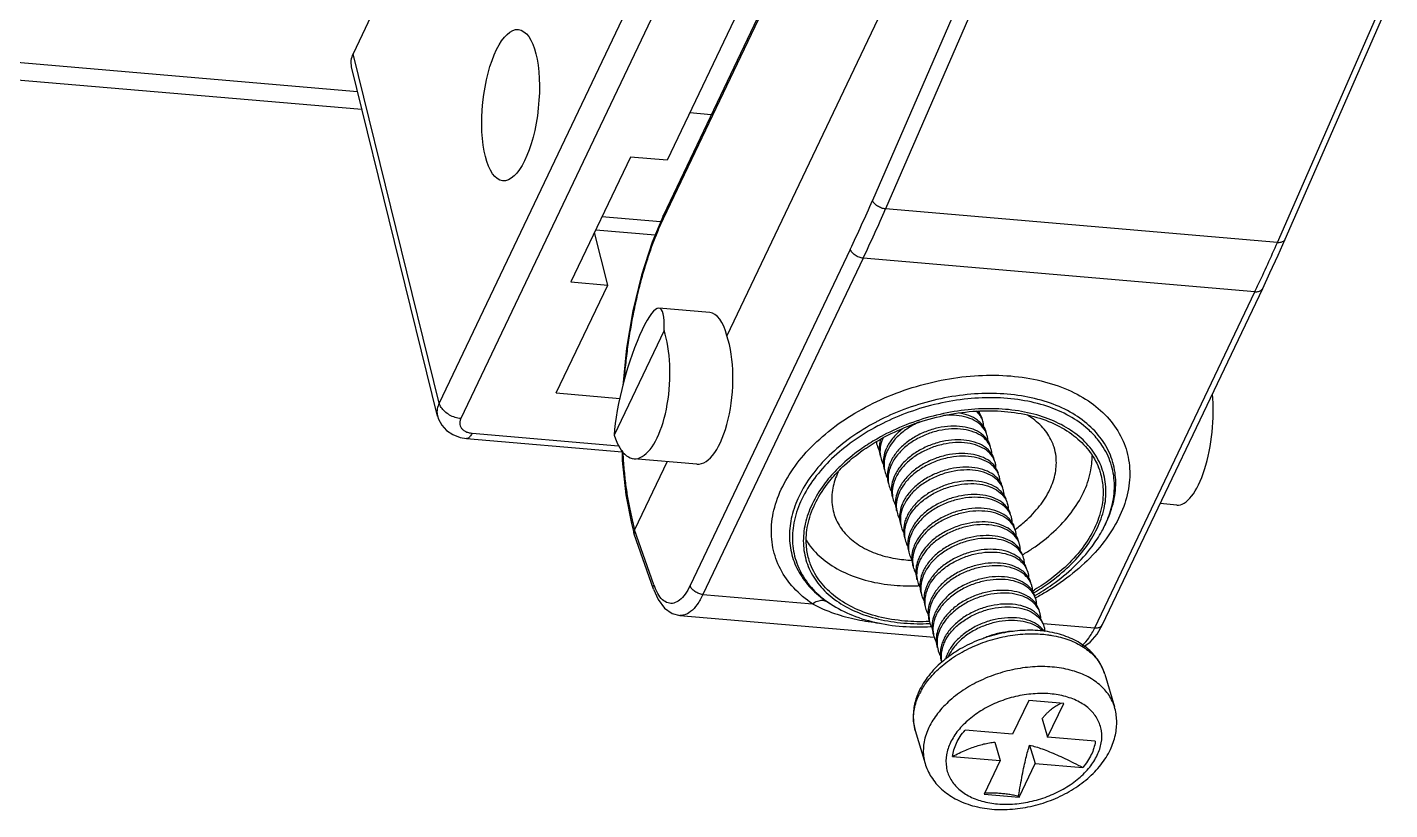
# Model space of a CAD drawing. Header units: millimetres. Extents: x 14276 to 15242, y -9916 to -8542.
# Drawn here: x 15107.04 to 15142.89, y -9470.51 to -9449.92 of the extents above; entities that cross this region are included whole.
import ezdxf

# ---------------------------------------------------------------- set-up
doc = ezdxf.new("R2010")
doc.units = ezdxf.units.MM

# ---------------------------------------------------------------- blocks, each defined once
blk = doc.blocks.new('u9')
at = {"color": 7, "linetype": 'Continuous'}
for p, q in [((-373.925, 237.139), (-374.349, 236.249)), ((-373.005, 237.06), (-373.925, 237.139)), ((-373.915, 237.104), (-373.925, 237.139)), ((-373.429, 236.171), (-373.005, 237.06)), ((-374.349, 236.249), (-375.602, 236.356)), ((-374.205, 235.765), (-374.349, 236.249)), ((-372.176, 236.064), (-373.429, 236.171)), ((-373.285, 235.686), (-373.429, 236.171)), ((-371.197, 235.383), (-371.454, 236.247)), ((-375.931, 235.667), (-374.677, 235.56)), ((-374.677, 235.56), (-375.101, 234.67)), ((-374.533, 235.075), (-374.677, 235.56)), ((-374.181, 234.592), (-373.758, 235.481)), ((-373.758, 235.481), (-372.504, 235.374)), ((-376.181, 233.899), (-376.438, 234.763)), ((-375.101, 234.67), (-374.181, 234.592)), ((-371.796, 233.278), (-371.799, 233.287)), ((-375.916, 232.683), (-380.131, 223.838)), ((-375.981, 232.846), (-376.122, 232.596)), ((-374.561, 232.568), (-375.916, 232.683)), ((-364.997, 232.356), (-371.689, 232.927)), ((-376.122, 232.597), (-380.338, 223.751)), ((-371.568, 232.515), (-371.561, 232.516)), ((-368.964, 232.052), (-369.031, 232.094)), ((-368.868, 231.991), (-368.965, 232.053)), ((-365.608, 231.804), (-368.489, 232.05)), ((-374.366, 231.892), (-374.361, 231.894)), ((-369.823, 222.958), (-365.608, 231.804)), ((-364.307, 231.663), (-363.8, 230.216)), ((-369.485, 222.724), (-365.269, 231.57)), ((-364.316, 231.546), (-363.809, 230.101)), ((-363.8, 230.216), (-363.796, 230.204)), ((-363.731, 229.94), (-363.796, 230.204)), ((-376.188, 229.977), (-376.227, 229.894)), ((-364.664, 228.307), (-363.809, 230.101)), ((-363.745, 229.838), (-363.809, 230.101)), ((-363.582, 229.178), (-363.731, 229.94)), ((-378.074, 229.451), (-377.639, 229.414)), ((-365.447, 228.374), (-363.791, 228.232)), ((-359.384, 227.699), (-363.48, 228.049)), ((-359.534, 227.561), (-363.388, 227.89)), ((-364.585, 224.858), (-363.271, 227.616)), ((-364.651, 215.819), (-359.238, 227.177)), ((-358.624, 227.109), (-356.357, 217.921)), ((-364.081, 215.411), (-358.669, 226.769)), ((-361.75, 226.501), (-363.42, 226.644)), ((-358.669, 226.769), (-356.401, 217.577)), ((-361.75, 226.501), (-363.102, 223.664)), ((-377.255, 201.886), (-366.241, 224.999)), ((-365.787, 224.388), (-364.451, 224.274)), ((-380.131, 223.838), (-369.823, 222.958)), ((-363.7, 220.298), (-362.136, 223.582)), ((-362.136, 223.582), (-363.102, 223.664)), ((-363.102, 223.664), (-362.754, 222.285)), ((-380.929, 222.456), (-389.045, 203.933)), ((-380.724, 222.54), (-388.84, 204.018)), ((-380.724, 222.54), (-370.414, 221.66)), ((-362.79, 222.208), (-364.351, 222.341)), ((-367.781, 215.167), (-364.561, 221.924)), ((-364.493, 222.002), (-362.951, 221.871)), ((-378.466, 203.132), (-370.414, 221.66)), ((-367.786, 215.07), (-364.567, 221.825)), ((-378.122, 202.91), (-370.07, 221.438)), ((-366.919, 215.654), (-364.667, 220.381)), ((-364.667, 220.381), (-363.7, 220.298)), ((-365.826, 219.184), (-365.26, 219.136)), ((-229.517, 208.192), (-356.632, 219.038)), ((-356.518, 218.576), (-229.708, 207.755)), ((-361.598, 206.67), (-356.401, 217.577))]:
    blk.add_line(p, q, dxfattribs=at)
for points in [[(-375.633, 233.168), (-375.8, 233.059), (-375.981, 232.846)], [(-364.307, 231.663), (-364.429, 231.935), (-364.6, 232.162), (-364.803, 232.304), (-364.998, 232.356)], [(-363.479, 228.02), (-363.487, 228.279), (-363.582, 229.178)], [(-358.624, 227.108), (-358.649, 227.191), (-358.735, 227.352), (-358.861, 227.491), (-359.024, 227.599), (-359.216, 227.671), (-359.384, 227.699)], [(-364.567, 221.824), (-364.268, 222.539), (-363.991, 223.403), (-363.767, 224.339), (-363.601, 225.321), (-363.498, 226.312)], [(-380.338, 223.751), (-380.528, 223.346), (-380.741, 222.879), (-380.929, 222.456)]]:
    blk.add_lwpolyline(points, dxfattribs=at)
for centre, radius, start, end in [((-375.842, 236.3), 1.825, 296.3596, 296.9333), ((-372.928, 235.215), 1.806, 331.5856, 334.5061), ((-372.928, 235.106), 1.801, 334.5091, 337.731), ((-375.091, 234.223), 1.137, 196.5363, 208.689), ((-373.025, 233.869), 1.055, 333.7744, 336.5333), ((-373.922, 235.944), 3.115, 306.3341, 306.792), ((-372.949, 233.774), 0.996, 336.529, 340.1844), ((-372.894, 233.754), 0.937, 340.1784, 344.3874), ((-372.566, 233.44), 0.692, 10.5498, 12.1009), ((-372.57, 233.363), 0.717, 2.5207, 16.484), ((-372.476, 233.075), 0.709, 17.4075, 27.1616), ((-372.917, 233.509), 1.055, 333.7756, 336.5333), ((-372.843, 233.414), 0.997, 336.5288, 340.1031), ((-372.484, 233.075), 0.717, 2.603, 16.4847), ((-372.38, 232.711), 0.721, 16.6931, 30.0632), ((-374.026, 233.18), 0.696, 223.9129, 229.444), ((-372.81, 233.149), 1.055, 333.7744, 336.5333), ((-372.734, 233.054), 0.996, 336.529, 340.1844), ((-372.352, 232.72), 0.692, 10.5499, 16.6648), ((-372.273, 232.351), 0.721, 16.6931, 30.0632), ((-373.919, 232.82), 0.696, 223.892, 229.4443), ((-372.703, 232.789), 1.055, 333.7744, 336.5333), ((-372.627, 232.694), 0.996, 336.529, 340.1844), ((-371.252, 226.763), 5.894, 93.2386, 93.5547), ((-371.32, 227.046), 5.528, 92.5349, 92.7188), ((-372.245, 232.36), 0.692, 10.5499, 16.6648), ((-372.166, 231.991), 0.721, 16.6931, 30.0632), ((-373.812, 232.46), 0.696, 223.892, 229.4443), ((-372.596, 232.429), 1.055, 333.7744, 336.5333), ((-372.52, 232.334), 0.996, 336.529, 340.1844), ((-372.138, 232), 0.692, 10.5499, 16.6648), ((-372.13, 231.924), 0.706, 4.451, 16.6059), ((-372.048, 231.636), 0.709, 16.5718, 29.1235), ((-370.539, 229.653), 2.869, 56.7669, 58.3042), ((-371.542, 227.056), 5.404, 120.4338, 121.0558), ((-373.704, 232.1), 0.696, 223.892, 229.4443), ((-372.489, 232.069), 1.055, 333.7701, 336.5332), ((-372.414, 231.974), 0.997, 336.5288, 340.1528), ((-372.046, 231.636), 0.707, 8.484, 16.5971), ((-371.951, 231.271), 0.721, 16.6931, 30.0632), ((-365.823, 231.02), 1.596, 19.2646, 22.9634), ((-373.597, 231.74), 0.696, 223.8872, 229.4444), ((-372.382, 231.709), 1.055, 333.7744, 336.5333), ((-372.306, 231.614), 0.996, 336.529, 340.1844), ((-371.061, 226.173), 5.403, 92.1081, 92.5372), ((-371.923, 231.28), 0.692, 10.5499, 16.6648), ((-371.844, 230.911), 0.721, 16.6931, 30.0632), ((-373.612, 231.368), 0.565, 196.7518, 213.0657), ((-373.49, 231.38), 0.696, 223.892, 229.4443), ((-372.274, 231.349), 1.055, 333.7744, 336.5333), ((-372.199, 231.254), 0.996, 336.529, 340.1844), ((-371.816, 230.92), 0.692, 10.5499, 16.6648), ((-371.737, 230.551), 0.721, 16.6931, 30.0632), ((-373.383, 231.02), 0.696, 223.892, 229.4443), ((-372.167, 230.989), 1.055, 333.7744, 336.5333), ((-372.091, 230.894), 0.996, 336.529, 340.1844), ((-371.709, 230.56), 0.692, 10.5499, 16.6648), ((-371.695, 230.486), 0.699, 5.5505, 16.6454), ((-371.628, 230.192), 0.719, 16.6626, 30.1434), ((-373.276, 230.66), 0.696, 223.892, 229.4443), ((-372.06, 230.629), 1.055, 333.7744, 336.5333), ((-371.984, 230.534), 0.996, 336.5289, 340.1741), ((-371.606, 230.198), 0.696, 10.5594, 16.6564), ((-371.523, 229.831), 0.721, 16.6931, 30.0632), ((-373.63, 228.757), 2.834, 155.9921, 156.3364), ((-373.596, 228.741), 2.872, 154.8516, 155.9904), ((-373.352, 228.625), 3.142, 151.1944, 154.503), ((-371.628, 227.071), 3.731, 126.051, 126.1922), ((-373.169, 230.3), 0.696, 223.892, 229.4443), ((-371.953, 230.269), 1.055, 333.7744, 336.5333), ((-371.877, 230.173), 0.996, 336.529, 340.1844), ((-371.495, 229.84), 0.692, 10.5499, 16.6648), ((-371.416, 229.471), 0.721, 16.6931, 30.0632), ((-373.061, 229.94), 0.696, 223.892, 229.4443), ((-371.846, 229.909), 1.055, 333.7744, 336.5333), ((-371.77, 229.813), 0.996, 336.529, 340.1844), ((-371.388, 229.479), 0.692, 10.5499, 16.6648), ((-371.308, 229.111), 0.721, 16.6931, 30.0632), ((-372.954, 229.58), 0.696, 223.892, 229.4443), ((-371.739, 229.549), 1.055, 333.7744, 336.5333), ((-371.663, 229.453), 0.996, 336.529, 340.1844), ((-371.28, 229.119), 0.692, 10.5499, 16.6648), ((-371.201, 228.751), 0.721, 16.6976, 30.0256), ((-372.847, 229.22), 0.696, 223.892, 229.4443), ((-371.632, 229.189), 1.055, 333.7744, 336.5333), ((-371.556, 229.093), 0.996, 336.529, 340.186), ((-371.173, 228.76), 0.691, 10.5473, 16.6647), ((-371.094, 228.391), 0.721, 16.6931, 30.0632), ((-372.74, 228.86), 0.696, 223.892, 229.4443), ((-371.524, 228.829), 1.055, 333.7744, 336.5333), ((-371.448, 228.733), 0.996, 336.529, 340.1844), ((-371.066, 228.399), 0.692, 10.5499, 16.6648), ((-370.987, 228.031), 0.721, 16.6931, 30.0632), ((-372.633, 228.5), 0.696, 223.892, 229.4443), ((-371.417, 228.469), 1.055, 333.7744, 336.5333), ((-371.341, 228.373), 0.996, 336.529, 340.1844), ((-370.959, 228.039), 0.692, 10.5499, 16.6648), ((-370.88, 227.671), 0.721, 16.6931, 30.0632), ((-372.526, 228.139), 0.696, 223.892, 229.4443), ((-371.276, 228.094), 1.018, 336.5445, 337.1761), ((-372.994, 232.589), 5.627, 298.2562, 300.5939), ((-370.852, 227.679), 0.692, 10.5499, 16.6648), ((-370.859, 227.678), 0.699, 9.6622, 10.5509), ((-370.848, 227.603), 0.71, 16.081, 16.6133), ((-373.053, 232.696), 5.75, 297.9226, 298.2633), ((-372.418, 227.779), 0.696, 223.892, 229.4443), ((-372.32, 227.043), 0.569, 182.3966, 186.4798), ((-372.385, 227.353), 0.596, 214.0381, 219.4299), ((-373.078, 232.774), 6.23, 297.4329, 297.8972), ((-341.534, 205.444), 42.756, 154.5204, 154.7435), ((-339.115, 204.318), 45.425, 154.7604, 156.3495), ((-332.993, 205.417), 40.794, 154.5333, 156.5356), ((-332.984, 205.34), 40.429, 154.5333, 156.5363)]:
    blk.add_arc(centre, radius, start, end, dxfattribs=at)
for centre, major_axis, ratio, start_param, end_param in [((-378.278, 227.461), (0.209, 1.989), 0.366943, 0.007124, 2.095433), ((-365.584, 226.378), (0.13, 1.996), 0.401492, -0.008162, 2.359172), ((-363.928, 226.237), (0.13, 1.996), 0.401492, 5.500764, 8.642357), ((-363.928, 226.237), (0.54, 1.96), 0.195597, -3.879631, -0.738039), ((-365.584, 226.378), (0.209, 1.989), 0.366943, -3.908754, -3.134495), ((-357.321, 217.655), (0.959, 0.286), 0.659581, -0.537102, -0.031603)]:
    blk.add_ellipse(centre, major_axis=major_axis, ratio=ratio, start_param=start_param, end_param=end_param, dxfattribs=at)
blk.add_ellipse((-360.547, 218.931), major_axis=(0.209, 1.989), ratio=0.366943, dxfattribs=at)
for points, start_tangent, end_tangent in [([(-371.454, 236.247), (-371.617, 236.604), (-371.885, 236.922), (-372.249, 237.178), (-372.703, 237.36), (-373.213, 237.451), (-373.752, 237.451), (-374.295, 237.364), (-374.82, 237.195), (-375.306, 236.952), (-375.734, 236.643), (-376.081, 236.282), (-376.329, 235.885)], (-0.285275, 0.958446), (-0.430194, -0.902736)), ([(-372.122, 235.7), (-372.017, 236.024), (-372.013, 236.343), (-372.112, 236.638), (-372.309, 236.894), (-372.593, 237.098), (-372.95, 237.24), (-373.363, 237.313), (-373.811, 237.313), (-374.271, 237.241), (-374.72, 237.099), (-375.135, 236.896), (-375.496, 236.64), (-375.785, 236.346), (-375.985, 236.03)], (0.430194, 0.902736), (-0.430194, -0.902736)), ([(-373.915, 237.104), (-373.963, 236.817), (-374.011, 236.556), (-374.059, 236.321), (-374.108, 236.112), (-374.156, 235.927), (-374.205, 235.765)], (-0.158747, -0.987319), (-0.304021, -0.952665)), ([(-373.022, 237.024), (-373.129, 237.02), (-373.261, 237.021), (-373.392, 237.027), (-373.523, 237.039), (-373.653, 237.056), (-373.783, 237.077), (-373.915, 237.104)], (-0.998628, -0.052364), (-0.976626, 0.214944)), ([(-375.827, 236.017), (-375.729, 236.188), (-375.602, 236.356)], (0.430194, 0.902736), (0.652504, 0.757786)), ([(-374.205, 235.765), (-374.365, 235.811), (-374.537, 235.868), (-374.723, 235.939), (-374.922, 236.022), (-375.134, 236.12), (-375.36, 236.231), (-375.602, 236.356)], (-0.967415, 0.253197), (-0.884581, 0.466387)), ([(-375.985, 236.03), (-376.09, 235.706), (-376.093, 235.387), (-375.994, 235.093), (-375.798, 234.837), (-375.514, 234.633), (-375.156, 234.49), (-374.743, 234.417), (-374.296, 234.417), (-373.836, 234.489), (-373.387, 234.631), (-372.971, 234.835), (-372.611, 235.09), (-372.322, 235.384), (-372.122, 235.7)], (-0.430194, -0.902736), (0.430194, 0.902736)), ([(-375.931, 235.667), (-375.894, 235.842), (-375.827, 236.017)], (0.114081, 0.993471), (0.430194, 0.902736)), ([(-372.176, 236.064), (-372.354, 235.974), (-372.524, 235.897), (-372.689, 235.832), (-372.847, 235.778), (-372.999, 235.737), (-373.145, 235.707), (-373.285, 235.686)], (-0.887228, -0.461332), (-0.993745, -0.11167)), ([(-372.176, 236.064), (-372.212, 235.889), (-372.279, 235.714)], (-0.114081, -0.993471), (-0.430194, -0.902736)), ([(-371.554, 235.301), (-371.429, 235.678), (-371.414, 236.048), (-371.454, 236.247)], (0.430194, 0.902736), (-0.284966, 0.958538)), ([(-376.329, 235.885), (-376.462, 235.499), (-376.496, 235.122), (-376.438, 234.763)], (-0.430194, -0.902736), (0.285275, -0.958446)), ([(-372.279, 235.714), (-372.377, 235.542), (-372.504, 235.374)], (-0.430194, -0.902736), (-0.652504, -0.757786)), ([(-376.438, 234.763), (-376.383, 234.617), (-376.181, 234.31), (-375.882, 234.055), (-375.498, 233.863), (-375.046, 233.744), (-374.546, 233.701), (-374.019, 233.737), (-373.49, 233.851), (-372.981, 234.036), (-372.513, 234.286), (-372.109, 234.59), (-371.784, 234.933), (-371.554, 235.301)], (0.284966, -0.958538), (0.430194, 0.902736)), ([(-371.197, 235.383), (-371.157, 235.184), (-371.172, 234.814), (-371.297, 234.437)], (0.284966, -0.958538), (-0.430194, -0.902736)), ([(-371.261, 234.424), (-371.177, 234.693), (-371.143, 235.047), (-371.197, 235.383)], (0.378768, 0.925492), (-0.285275, 0.958446)), ([(-374.533, 235.075), (-374.582, 235.014), (-374.632, 234.956), (-374.683, 234.905), (-374.733, 234.859), (-374.782, 234.818), (-374.834, 234.78), (-374.888, 234.744), (-374.948, 234.708), (-375.015, 234.672)], (-0.595804, -0.80313), (-0.891514, -0.452993)), ([(-371.339, 234.355), (-371.527, 234.069), (-371.851, 233.726), (-372.256, 233.422), (-372.723, 233.172), (-373.233, 232.987), (-373.762, 232.873), (-374.288, 232.837), (-374.674, 232.862)], (-0.475632, -0.879644), (-0.991734, 0.128312)), ([(-372.057, 233.45), (-371.894, 233.581), (-371.548, 233.94), (-371.302, 234.332)], (0.800812, 0.598915), (0.430194, 0.902736)), ([(-376.181, 233.899), (-376.018, 233.55), (-375.748, 233.244), (-375.38, 233.001), (-374.928, 232.833), (-374.42, 232.753), (-373.881, 232.76), (-373.337, 232.853), (-372.809, 233.027), (-372.321, 233.272), (-372.077, 233.435)], (0.285275, -0.958446), (0.805573, 0.592496)), ([(-374.674, 232.862), (-374.788, 232.88), (-375.24, 232.999), (-375.624, 233.191), (-375.924, 233.445), (-376.088, 233.677)], (-0.991734, 0.128312), (-0.479501, 0.877541)), ([(-374.46, 232.691), (-374.237, 232.571), (-373.961, 232.502), (-373.649, 232.489), (-373.32, 232.533), (-372.992, 232.634), (-372.684, 232.784), (-372.416, 232.978), (-372.203, 233.203), (-372.078, 233.403)], (0.801554, -0.597923), (0.441725, 0.89715)), ([(-371.949, 233.089), (-371.88, 233.341), (-371.886, 233.566)], (0.398029, 0.917373), (-0.18312, 0.983091)), ([(-371.905, 233.075), (-371.868, 233.207), (-371.853, 233.394)], (0.340052, 0.940407), (-0.044745, 0.998998)), ([(-375.591, 233.141), (-375.598, 233.135), (-375.762, 232.95), (-375.916, 232.683)], (-0.775524, -0.631318), (-0.430249, -0.90271)), ([(-374.478, 232.651), (-374.439, 232.619), (-374.216, 232.499), (-373.94, 232.43), (-373.628, 232.417), (-373.298, 232.461), (-372.97, 232.561), (-372.663, 232.712), (-372.395, 232.906), (-372.181, 233.131), (-372.035, 233.377)], (0.759303, -0.650738), (0.398029, 0.917373)), ([(-371.971, 233.043), (-372.096, 232.843), (-372.314, 232.613), (-372.585, 232.42), (-372.888, 232.272), (-373.219, 232.172), (-373.551, 232.129), (-373.858, 232.143), (-374.131, 232.212), (-374.351, 232.33)], (-0.441707, -0.89716), (-0.803229, 0.595671)), ([(-371.842, 232.729), (-371.782, 232.919), (-371.768, 233.107)], (0.398029, 0.917373), (-0.046179, 0.998933)), ([(-371.797, 232.716), (-371.751, 232.909), (-371.749, 233.072)], (0.338717, 0.940888), (-0.095304, 0.995448)), ([(-371.749, 233.072), (-371.762, 233.154), (-371.775, 233.206)], (-0.095304, 0.995448), (-0.286431, 0.958101)), ([(-375.916, 232.683), (-376.015, 232.676), (-376.09, 232.639), (-376.122, 232.596)], (-0.996379, 0.085018), (-0.437139, -0.899394)), ([(-374.581, 232.645), (-374.592, 232.686), (-374.604, 232.78)], (-0.287656, 0.957734), (-0.041724, 0.999129)), ([(-374.594, 232.78), (-374.527, 232.697)], (0.558785, -0.829312), (0.693023, -0.720915)), ([(-374.544, 232.764), (-374.46, 232.691)], (0.700201, -0.713946), (0.801554, -0.597923)), ([(-374.371, 232.291), (-374.332, 232.259), (-374.108, 232.139), (-373.833, 232.07), (-373.521, 232.057), (-373.191, 232.101), (-372.863, 232.201), (-372.556, 232.352), (-372.287, 232.546), (-372.074, 232.771), (-371.928, 233.017)], (0.759303, -0.650738), (0.398029, 0.917373)), ([(-374.246, 231.971), (-374.023, 231.851), (-373.747, 231.782), (-373.435, 231.769), (-373.105, 231.813), (-372.777, 231.913), (-372.47, 232.064), (-372.202, 232.258), (-371.988, 232.483), (-371.864, 232.683)], (0.801554, -0.597923), (0.441725, 0.89715)), ([(-373.773, 232.776), (-373.735, 232.777), (-373.405, 232.821), (-373.077, 232.922), (-372.971, 232.967)], (0.999611, 0.02788), (0.909231, 0.416293)), ([(-371.735, 232.369), (-371.665, 232.621), (-371.672, 232.846)], (0.398029, 0.917373), (-0.18312, 0.983091)), ([(-371.69, 232.356), (-371.644, 232.549), (-371.642, 232.712)], (0.338717, 0.940888), (-0.095304, 0.995448)), ([(-371.642, 232.712), (-371.654, 232.794), (-371.668, 232.846)], (-0.095304, 0.995448), (-0.286431, 0.958101)), ([(-374.507, 232.49), (-374.581, 232.645)], (-0.561754, 0.827304), (-0.287656, 0.957734)), ([(-374.56, 232.573), (-374.489, 232.423), (-374.487, 232.42)], (0.287174, -0.957879), (0.558357, -0.829601)), ([(-374.351, 232.33), (-374.507, 232.49)], (-0.803229, 0.595671), (-0.561754, 0.827304)), ([(-374.497, 232.42), (-374.486, 232.331), (-374.474, 232.285)], (0.04123, -0.99915), (0.287174, -0.957879)), ([(-374.487, 232.42), (-374.42, 232.337)], (0.558357, -0.829601), (0.692755, -0.721173)), ([(-374.264, 231.931), (-374.224, 231.899), (-374.001, 231.779), (-373.726, 231.71), (-373.414, 231.697), (-373.084, 231.741), (-372.756, 231.841), (-372.449, 231.992), (-372.18, 232.186), (-371.967, 232.411), (-371.821, 232.657)], (0.759303, -0.650738), (0.398029, 0.917373)), ([(-374.139, 231.611), (-373.915, 231.491), (-373.64, 231.422), (-373.328, 231.409), (-372.998, 231.453), (-372.67, 231.553), (-372.363, 231.704), (-372.095, 231.898), (-371.881, 232.123), (-371.756, 232.323)], (0.801554, -0.597923), (0.441725, 0.89715)), ([(-371.628, 232.009), (-371.558, 232.261), (-371.565, 232.486)], (0.398029, 0.917373), (-0.18312, 0.983091)), ([(-369.031, 232.094), (-369.625, 232.382), (-370.308, 232.571), (-371.053, 232.654), (-371.585, 232.648)], (-0.850793, 0.525501), (-0.998403, -0.056492)), ([(-371.583, 231.996), (-371.537, 232.189), (-371.535, 232.352)], (0.338717, 0.940888), (-0.095304, 0.995448)), ([(-368.481, 229.425), (-368.3, 229.943), (-368.251, 230.459), (-368.337, 230.95), (-368.557, 231.4), (-368.902, 231.794), (-369.36, 232.118), (-369.916, 232.36), (-370.551, 232.514), (-371.244, 232.573), (-371.565, 232.568)], (0.430194, 0.902736), (-0.999021, -0.044228)), ([(-371.561, 232.516), (-370.917, 232.502), (-370.225, 232.388), (-369.609, 232.172), (-369.095, 231.863), (-368.7, 231.473), (-368.442, 231.016), (-368.392, 230.867)], (0.99915, 0.041234), (0.273648, -0.96183)), ([(-371.535, 232.352), (-371.547, 232.434), (-371.561, 232.486)], (-0.095304, 0.995448), (-0.286431, 0.958101)), ([(-368.489, 232.05), (-369.068, 232.3), (-369.665, 232.463), (-370.252, 232.559), (-370.272, 232.562)], (-0.882336, 0.47062), (-0.992978, 0.118303)), ([(-365.608, 231.804), (-365.453, 232.071), (-365.282, 232.255), (-365.105, 232.347), (-364.998, 232.355)], (0.43026, 0.902705), (0.997082, -0.076344)), ([(-368.489, 232.05), (-367.999, 231.631), (-367.647, 231.133), (-367.451, 230.574), (-367.416, 229.974), (-367.543, 229.354), (-367.829, 228.735), (-368.262, 228.138), (-368.83, 227.584), (-369.511, 227.093), (-370.282, 226.68), (-371.117, 226.361), (-371.986, 226.147), (-372.861, 226.044), (-373.71, 226.056), (-374.504, 226.184), (-375.216, 226.422), (-375.821, 226.762)], (0.828546, -0.559922), (-0.814542, 0.580105)), ([(-374.474, 232.285), (-374.403, 232.135)], (0.287174, -0.957879), (0.553734, -0.832694)), ([(-374.453, 232.213), (-374.382, 232.063), (-374.38, 232.06)], (0.287174, -0.957879), (0.558357, -0.829601)), ([(-374.403, 232.135), (-374.246, 231.971)], (0.553734, -0.832694), (0.801554, -0.597923)), ([(-374.39, 232.06), (-374.379, 231.971), (-374.367, 231.925)], (0.04123, -0.99915), (0.287174, -0.957879)), ([(-374.38, 232.06), (-374.313, 231.977)], (0.558357, -0.829601), (0.692755, -0.721173)), ([(-374.157, 231.571), (-374.117, 231.539), (-373.894, 231.419), (-373.618, 231.35), (-373.306, 231.337), (-372.977, 231.381), (-372.649, 231.481), (-372.341, 231.632), (-372.073, 231.826), (-371.86, 232.051), (-371.714, 232.297)], (0.759303, -0.650738), (0.398029, 0.917373)), ([(-374.032, 231.251), (-373.808, 231.131), (-373.533, 231.062), (-373.221, 231.049), (-372.891, 231.093), (-372.563, 231.193), (-372.256, 231.344), (-371.987, 231.538), (-371.774, 231.763), (-371.649, 231.963)], (0.801554, -0.597923), (0.441725, 0.89715)), ([(-371.521, 231.649), (-371.451, 231.901), (-371.458, 232.126)], (0.398029, 0.917373), (-0.18312, 0.983091)), ([(-371.476, 231.636), (-371.433, 231.805), (-371.426, 231.979)], (0.339233, 0.940702), (-0.07814, 0.996942)), ([(-368.21, 229.296), (-368.016, 229.851), (-367.965, 230.399), (-368.058, 230.921), (-368.291, 231.399), (-368.658, 231.817), (-368.966, 232.053)], (0.430194, 0.902736), (-0.83641, 0.548104)), ([(-368.489, 232.05), (-368.624, 231.977), (-368.756, 231.957), (-368.868, 231.991)], (-0.806497, -0.591239), (-0.850576, 0.525852)), ([(-368.136, 229.22), (-367.948, 229.744), (-367.886, 230.263), (-367.95, 230.761), (-368.14, 231.224), (-368.449, 231.638), (-368.868, 231.991)], (0.430194, 0.902736), (-0.828546, 0.559922)), ([(-365.269, 231.57), (-365.138, 231.796), (-364.992, 231.953), (-364.841, 232.031), (-364.69, 232.027), (-364.548, 231.942), (-364.421, 231.779), (-364.353, 231.642)], (0.430325, 0.902674), (0.391397, -0.920222)), ([(-375.821, 226.762), (-376.299, 227.193), (-376.632, 227.699), (-376.81, 228.264), (-376.826, 228.867), (-376.68, 229.489), (-376.377, 230.106), (-375.926, 230.699), (-375.344, 231.247), (-374.651, 231.73), (-374.366, 231.892)], (-0.814542, 0.580105), (0.881518, 0.47215)), ([(-374.335, 231.837), (-374.798, 231.543), (-375.377, 231.07), (-375.846, 230.541), (-376.105, 230.139)], (-0.869209, -0.494446), (-0.481581, -0.876402)), ([(-374.304, 231.762), (-374.717, 231.495), (-375.247, 231.056), (-375.674, 230.573), (-375.981, 230.065)], (-0.863813, -0.503812), (-0.430194, -0.902736)), ([(-375.911, 230.059), (-375.584, 230.591), (-375.128, 231.09), (-374.561, 231.538), (-374.33, 231.685)], (0.430194, 0.902736), (0.856661, 0.515879)), ([(-374.367, 231.925), (-374.296, 231.775)], (0.287174, -0.957879), (0.553734, -0.832694)), ([(-374.346, 231.853), (-374.275, 231.703), (-374.273, 231.7)], (0.287174, -0.957879), (0.558357, -0.829601)), ([(-374.296, 231.775), (-374.139, 231.611)], (0.553734, -0.832694), (0.801554, -0.597923)), ([(-374.282, 231.7), (-374.272, 231.611), (-374.26, 231.565)], (0.04123, -0.99915), (0.287174, -0.957879)), ([(-374.273, 231.7), (-374.206, 231.617)], (0.558357, -0.829601), (0.692755, -0.721173)), ([(-374.05, 231.211), (-374.01, 231.179), (-373.787, 231.059), (-373.511, 230.99), (-373.199, 230.977), (-372.87, 231.021), (-372.542, 231.121), (-372.234, 231.272), (-371.966, 231.466), (-371.753, 231.691), (-371.607, 231.937)], (0.759303, -0.650738), (0.398029, 0.917373)), ([(-371.542, 231.603), (-371.665, 231.406), (-371.875, 231.182), (-372.141, 230.989), (-372.446, 230.837), (-372.78, 230.734), (-373.114, 230.689), (-373.423, 230.702), (-373.703, 230.772), (-373.93, 230.896)], (-0.44179, -0.897118), (-0.795821, 0.605532)), ([(-371.414, 231.289), (-371.347, 231.517), (-371.346, 231.74)], (0.398029, 0.917373), (-0.14728, 0.989095)), ([(-371.369, 231.276), (-371.322, 231.469), (-371.32, 231.632)], (0.338717, 0.940888), (-0.095304, 0.995448)), ([(-371.32, 231.632), (-371.333, 231.714), (-371.346, 231.766)], (-0.095304, 0.995448), (-0.286431, 0.958101)), ([(-365.608, 231.804), (-365.499, 231.779), (-365.397, 231.726), (-365.317, 231.653), (-365.269, 231.57)], (0.996379, -0.085018), (0.313508, -0.949586)), ([(-364.308, 231.663), (-364.3, 231.629), (-364.316, 231.546)], (0.33234, -0.94316), (-0.414164, -0.910202)), ([(-374.26, 231.565), (-374.189, 231.415)], (0.287174, -0.957879), (0.553734, -0.832694)), ([(-374.239, 231.493), (-374.168, 231.343), (-374.166, 231.34)], (0.287174, -0.957879), (0.557684, -0.830053)), ([(-374.189, 231.415), (-374.032, 231.251)], (0.553734, -0.832694), (0.801554, -0.597923)), ([(-374.153, 231.205), (-374.165, 231.255), (-374.175, 231.34)], (-0.286985, 0.957935), (-0.040591, 0.999176)), ([(-374.166, 231.34), (-374.099, 231.257)], (0.557684, -0.830053), (0.692694, -0.721232)), ([(-373.943, 230.851), (-373.903, 230.819), (-373.68, 230.699), (-373.404, 230.63), (-373.092, 230.617), (-372.762, 230.661), (-372.434, 230.761), (-372.127, 230.912), (-371.859, 231.106), (-371.645, 231.331), (-371.499, 231.577)], (0.759303, -0.650738), (0.398029, 0.917373)), ([(-373.817, 230.531), (-373.594, 230.411), (-373.318, 230.342), (-373.006, 230.329), (-372.677, 230.373), (-372.349, 230.473), (-372.041, 230.624), (-371.773, 230.817), (-371.56, 231.043), (-371.435, 231.243)], (0.801554, -0.597923), (0.441725, 0.89715)), ([(-371.306, 230.929), (-371.237, 231.181), (-371.243, 231.406)], (0.398029, 0.917373), (-0.18312, 0.983091)), ([(-371.262, 230.916), (-371.215, 231.109), (-371.213, 231.272)], (0.338717, 0.940888), (-0.095304, 0.995448)), ([(-368.324, 230.377), (-368.432, 230.532), (-368.825, 230.921), (-369.338, 231.229), (-369.952, 231.445), (-370.642, 231.559), (-371.26, 231.573)], (-0.528005, 0.849241), (-0.999323, -0.036779)), ([(-371.213, 231.272), (-371.226, 231.354), (-371.239, 231.406)], (-0.095304, 0.995448), (-0.286431, 0.958101)), ([(-374.131, 231.133), (-374.061, 230.983), (-374.059, 230.98)], (0.287174, -0.957879), (0.558357, -0.829601)), ([(-373.93, 230.896), (-374.085, 231.06)], (-0.795821, 0.605532), (-0.545125, 0.838355)), ([(-374.068, 230.98), (-374.057, 230.891), (-374.046, 230.845)], (0.04123, -0.99915), (0.287174, -0.957879)), ([(-374.059, 230.98), (-373.992, 230.897)], (0.558357, -0.829601), (0.692755, -0.721173)), ([(-373.835, 230.491), (-373.796, 230.459), (-373.573, 230.339), (-373.297, 230.27), (-372.985, 230.257), (-372.655, 230.301), (-372.327, 230.401), (-372.02, 230.552), (-371.752, 230.745), (-371.538, 230.971), (-371.392, 231.217)], (0.759303, -0.650738), (0.398029, 0.917373)), ([(-373.71, 230.171), (-373.487, 230.051), (-373.211, 229.982), (-372.899, 229.969), (-372.57, 230.013), (-372.241, 230.113), (-371.934, 230.264), (-371.666, 230.457), (-371.452, 230.683), (-371.328, 230.883)], (0.801554, -0.597923), (0.441725, 0.89715)), ([(-371.199, 230.569), (-371.129, 230.821), (-371.136, 231.046)], (0.398029, 0.917373), (-0.18312, 0.983091)), ([(-371.154, 230.556), (-371.108, 230.749), (-371.106, 230.912)], (0.338717, 0.940888), (-0.095304, 0.995448)), ([(-371.106, 230.912), (-371.119, 230.994), (-371.132, 231.046)], (-0.095304, 0.995448), (-0.286431, 0.958101)), ([(-369.049, 229.657), (-369.118, 229.842), (-369.352, 230.2), (-369.701, 230.496), (-370.148, 230.719), (-370.674, 230.858), (-371.108, 230.904)], (-0.274002, 0.961729), (-0.999004, 0.04463)), ([(-374.017, 230.76), (-374.275, 230.597), (-374.841, 230.15), (-375.296, 229.652), (-375.622, 229.122)], (-0.859763, -0.510692), (-0.430194, -0.902736)), ([(-374.046, 230.845), (-373.975, 230.695)], (0.287174, -0.957879), (0.553734, -0.832694)), ([(-374.024, 230.773), (-373.953, 230.623), (-373.952, 230.62)], (0.287174, -0.957879), (0.558357, -0.829601)), ([(-373.975, 230.695), (-373.817, 230.531)], (0.553734, -0.832694), (0.801554, -0.597923)), ([(-373.961, 230.62), (-373.95, 230.531), (-373.939, 230.485)], (0.04123, -0.99915), (0.287174, -0.957879)), ([(-373.952, 230.62), (-373.885, 230.537)], (0.558357, -0.829601), (0.692755, -0.721173)), ([(-373.728, 230.131), (-373.689, 230.099), (-373.465, 229.979), (-373.19, 229.91), (-372.878, 229.897), (-372.548, 229.941), (-372.22, 230.041), (-371.913, 230.192), (-371.644, 230.385), (-371.431, 230.611), (-371.285, 230.857)], (0.759303, -0.650738), (0.398029, 0.917373)), ([(-371.092, 230.209), (-371.022, 230.461), (-371.029, 230.686)], (0.398029, 0.917373), (-0.18312, 0.983091)), ([(-371.047, 230.196), (-371.002, 230.381), (-370.999, 230.553)], (0.338884, 0.940828), (-0.097637, 0.995222)), ([(-368.392, 230.867), (-368.329, 230.51), (-368.366, 229.975), (-368.552, 229.431)], (0.273648, -0.96183), (-0.430194, -0.902736)), ([(-373.939, 230.485), (-373.868, 230.335)], (0.287174, -0.957879), (0.553734, -0.832694)), ([(-373.917, 230.413), (-373.846, 230.262), (-373.844, 230.26)], (0.287174, -0.957879), (0.558357, -0.829601)), ([(-373.868, 230.335), (-373.71, 230.171)], (0.553734, -0.832694), (0.801554, -0.597923)), ([(-373.854, 230.26), (-373.843, 230.171), (-373.831, 230.125)], (0.04123, -0.99915), (0.287174, -0.957879)), ([(-373.844, 230.26), (-373.777, 230.177)], (0.558357, -0.829601), (0.692755, -0.721173)), ([(-373.621, 229.771), (-373.581, 229.739), (-373.358, 229.619), (-373.083, 229.55), (-372.771, 229.537), (-372.441, 229.581), (-372.113, 229.681), (-371.806, 229.832), (-371.537, 230.025), (-371.324, 230.251), (-371.178, 230.497)], (0.759303, -0.650738), (0.398029, 0.917373)), ([(-373.603, 229.811), (-373.38, 229.691), (-373.104, 229.622), (-372.792, 229.609), (-372.462, 229.653), (-372.134, 229.753), (-371.827, 229.904), (-371.559, 230.097), (-371.345, 230.323), (-371.221, 230.523)], (0.801554, -0.597923), (0.441725, 0.89715)), ([(-370.985, 229.849), (-370.916, 230.093), (-370.922, 230.326)], (0.398029, 0.917373), (-0.183233, 0.98307)), ([(-370.94, 229.836), (-370.894, 230.029), (-370.892, 230.192)], (0.338717, 0.940888), (-0.095304, 0.995448)), ([(-370.892, 230.192), (-370.904, 230.274), (-370.918, 230.326)], (-0.095304, 0.995448), (-0.286431, 0.958101)), ([(-363.796, 230.204), (-363.792, 230.166), (-363.809, 230.101)], (0.237913, -0.971286), (-0.430194, -0.902736)), ([(-376.227, 229.894), (-376.416, 229.347), (-376.469, 228.792), (-376.375, 228.263), (-376.138, 227.778), (-375.766, 227.355), (-375.272, 227.006), (-374.673, 226.745), (-373.988, 226.58), (-373.243, 226.516), (-372.46, 226.556), (-371.669, 226.699), (-370.894, 226.939), (-370.208, 227.245)], (-0.424934, -0.905224), (0.88755, 0.460711)), ([(-376.226, 229.894), (-376.382, 229.422), (-376.434, 228.874), (-376.341, 228.352), (-376.107, 227.874), (-375.86, 227.571)], (-0.401364, -0.915919), (0.697583, -0.716504)), ([(-375.981, 230.065), (-376.163, 229.546), (-376.212, 229.03), (-376.126, 228.539), (-375.906, 228.089), (-375.561, 227.695), (-375.103, 227.372), (-374.547, 227.129), (-373.911, 226.975), (-373.219, 226.916), (-372.493, 226.954), (-371.758, 227.086), (-371.039, 227.309), (-370.36, 227.616)], (-0.430194, -0.902736), (0.88358, 0.468281)), ([(-376.059, 228.584), (-376.134, 228.979), (-376.097, 229.515), (-375.911, 230.059)], (-0.29585, 0.955235), (0.430194, 0.902736)), ([(-373.832, 230.082), (-374.091, 229.874), (-374.468, 229.474), (-374.735, 229.046)], (-0.80704, -0.590496), (-0.430194, -0.902736)), ([(-373.831, 230.125), (-373.76, 229.974)], (0.287174, -0.957879), (0.553734, -0.832694)), ([(-373.81, 230.053), (-373.739, 229.902), (-373.737, 229.9)], (0.287174, -0.957879), (0.558357, -0.829601)), ([(-373.76, 229.974), (-373.603, 229.811)], (0.553734, -0.832694), (0.801554, -0.597923)), ([(-373.747, 229.9), (-373.736, 229.811), (-373.724, 229.765)], (0.04123, -0.99915), (0.287174, -0.957879)), ([(-373.737, 229.9), (-373.67, 229.817)], (0.558357, -0.829601), (0.692755, -0.721173)), ([(-373.514, 229.411), (-373.474, 229.379), (-373.251, 229.259), (-372.975, 229.19), (-372.664, 229.177), (-372.334, 229.221), (-372.006, 229.321), (-371.698, 229.472), (-371.43, 229.665), (-371.217, 229.891), (-371.071, 230.137)], (0.759303, -0.650738), (0.398029, 0.917373)), ([(-373.496, 229.451), (-373.273, 229.331), (-372.997, 229.262), (-372.685, 229.249), (-372.355, 229.293), (-372.027, 229.393), (-371.72, 229.544), (-371.452, 229.737), (-371.238, 229.963), (-371.113, 230.163)], (0.801554, -0.597923), (0.441725, 0.89715)), ([(-370.878, 229.489), (-370.808, 229.741), (-370.815, 229.966)], (0.398029, 0.917373), (-0.18312, 0.983091)), ([(-370.833, 229.476), (-370.787, 229.669), (-370.784, 229.832)], (0.338717, 0.940888), (-0.095304, 0.995448)), ([(-370.784, 229.832), (-370.797, 229.914), (-370.811, 229.966)], (-0.095304, 0.995448), (-0.286431, 0.958101)), ([(-363.745, 229.838), (-363.727, 229.918), (-363.731, 229.939)], (0.445291, 0.895386), (-0.247259, 0.968949)), ([(-363.498, 228.047), (-363.518, 228.352), (-363.557, 228.769), (-363.61, 229.159), (-363.673, 229.517), (-363.745, 229.838)], (-0.051124, 0.998692), (-0.239571, 0.970879)), ([(-373.724, 229.765), (-373.653, 229.614)], (0.287174, -0.957879), (0.553734, -0.832694)), ([(-373.703, 229.693), (-373.632, 229.542), (-373.63, 229.54)], (0.287174, -0.957879), (0.558357, -0.829601)), ([(-373.653, 229.614), (-373.496, 229.451)], (0.553734, -0.832694), (0.801554, -0.597923)), ([(-373.617, 229.405), (-373.629, 229.451), (-373.639, 229.54)], (-0.287174, 0.957879), (-0.04123, 0.99915)), ([(-373.63, 229.54), (-373.563, 229.457)], (0.558357, -0.829601), (0.692755, -0.721173)), ([(-373.407, 229.051), (-373.367, 229.019), (-373.144, 228.899), (-372.868, 228.83), (-372.556, 228.817), (-372.227, 228.861), (-371.899, 228.961), (-371.591, 229.112), (-371.323, 229.305), (-371.11, 229.531), (-370.964, 229.777)], (0.759303, -0.650738), (0.398029, 0.917373)), ([(-371.006, 229.803), (-371.131, 229.603), (-371.344, 229.377), (-371.613, 229.184), (-371.92, 229.033), (-372.248, 228.933), (-372.578, 228.889), (-372.89, 228.902), (-373.165, 228.971), (-373.389, 229.091)], (-0.441725, -0.89715), (-0.801554, 0.597923)), ([(-370.771, 229.129), (-370.701, 229.381), (-370.707, 229.606)], (0.398029, 0.917373), (-0.18312, 0.983091)), ([(-370.726, 229.116), (-370.679, 229.309), (-370.677, 229.472)], (0.338717, 0.940888), (-0.095304, 0.995448)), ([(-370.677, 229.472), (-370.69, 229.554), (-370.703, 229.606)], (-0.095304, 0.995448), (-0.286431, 0.958101)), ([(-369.164, 228.584), (-369.024, 229.01), (-369.007, 229.44), (-369.049, 229.657)], (0.423871, 0.905722), (-0.274002, 0.961729)), ([(-375.622, 229.122), (-375.807, 228.579), (-375.849, 228.148)], (-0.430194, -0.902736), (0.016128, -0.99987)), ([(-373.546, 229.254), (-373.617, 229.405)], (-0.553734, 0.832694), (-0.287174, 0.957879)), ([(-373.596, 229.333), (-373.525, 229.182), (-373.523, 229.18)], (0.287174, -0.957879), (0.558357, -0.829601)), ([(-373.389, 229.091), (-373.546, 229.254)], (-0.801554, 0.597923), (-0.553734, 0.832694)), ([(-373.532, 229.18), (-373.521, 229.091), (-373.51, 229.045)], (0.04123, -0.99915), (0.287174, -0.957879)), ([(-373.523, 229.18), (-373.456, 229.097)], (0.558357, -0.829601), (0.692755, -0.721173)), ([(-373.3, 228.691), (-373.26, 228.659), (-373.037, 228.539), (-372.761, 228.47), (-372.449, 228.457), (-372.12, 228.501), (-371.791, 228.601), (-371.484, 228.752), (-371.216, 228.945), (-371.002, 229.171), (-370.856, 229.417)], (0.759303, -0.650738), (0.398029, 0.917373)), ([(-373.281, 228.731), (-373.058, 228.611), (-372.783, 228.542), (-372.471, 228.529), (-372.141, 228.573), (-371.813, 228.673), (-371.506, 228.824), (-371.237, 229.017), (-371.024, 229.243), (-370.899, 229.443)], (0.801554, -0.597923), (0.441725, 0.89715)), ([(-370.663, 228.769), (-370.594, 229.021), (-370.6, 229.246)], (0.398029, 0.917373), (-0.18312, 0.983091)), ([(-370.619, 228.756), (-370.572, 228.95), (-370.57, 229.111)], (0.338691, 0.940898), (-0.094437, 0.995531)), ([(-370.57, 229.111), (-370.583, 229.196), (-370.596, 229.246)], (-0.094437, 0.995531), (-0.286453, 0.958094)), ([(-370.255, 227.348), (-370.211, 227.371), (-369.558, 227.773), (-368.994, 228.239), (-368.54, 228.753), (-368.21, 229.296)], (0.887476, 0.460853), (0.430194, 0.902736)), ([(-370.163, 227.269), (-369.501, 227.676), (-368.93, 228.149), (-368.47, 228.669), (-368.136, 229.22)], (0.883787, 0.46789), (0.430194, 0.902736)), ([(-368.552, 229.431), (-368.879, 228.899), (-369.165, 228.566)], (-0.430194, -0.902736), (-0.693954, -0.72002)), ([(-369.121, 228.527), (-368.789, 228.917), (-368.481, 229.425)], (0.697797, 0.716295), (0.430194, 0.902736)), ([(-374.735, 229.046), (-374.881, 228.607), (-374.899, 228.177), (-374.848, 227.931)], (-0.430194, -0.902736), (0.296038, -0.955176)), ([(-373.51, 229.045), (-373.439, 228.894)], (0.287174, -0.957879), (0.553734, -0.832694)), ([(-373.488, 228.973), (-373.418, 228.822), (-373.416, 228.82)], (0.287174, -0.957879), (0.558357, -0.829601)), ([(-373.439, 228.894), (-373.281, 228.731)], (0.553734, -0.832694), (0.801554, -0.597923)), ([(-373.425, 228.82), (-373.414, 228.731), (-373.403, 228.685)], (0.04123, -0.99915), (0.287174, -0.957879)), ([(-373.416, 228.82), (-373.349, 228.737)], (0.558357, -0.829601), (0.692755, -0.721173)), ([(-373.193, 228.331), (-373.153, 228.299), (-372.93, 228.179), (-372.654, 228.11), (-372.342, 228.097), (-372.012, 228.141), (-371.684, 228.241), (-371.377, 228.392), (-371.109, 228.585), (-370.895, 228.811), (-370.749, 229.057)], (0.759303, -0.650738), (0.398029, 0.917373)), ([(-373.174, 228.371), (-372.951, 228.251), (-372.675, 228.182), (-372.363, 228.169), (-372.034, 228.213), (-371.706, 228.313), (-371.398, 228.464), (-371.13, 228.657), (-370.917, 228.883), (-370.792, 229.083)], (0.801554, -0.597923), (0.441725, 0.89715)), ([(-370.556, 228.409), (-370.486, 228.662), (-370.493, 228.886)], (0.398029, 0.917373), (-0.183097, 0.983095)), ([(-370.511, 228.396), (-370.465, 228.589), (-370.463, 228.752)], (0.338717, 0.940888), (-0.095304, 0.995448)), ([(-370.463, 228.752), (-370.476, 228.834), (-370.489, 228.886)], (-0.095304, 0.995448), (-0.286431, 0.958101)), ([(-369.165, 228.566), (-369.335, 228.399), (-369.902, 227.951), (-370.559, 227.573), (-371.28, 227.277), (-372.038, 227.077), (-372.803, 226.979), (-373.546, 226.987), (-374.238, 227.101), (-374.854, 227.317), (-375.368, 227.626), (-375.762, 228.017), (-376.021, 228.474), (-376.059, 228.584)], (-0.693954, -0.72002), (-0.29585, 0.955235)), ([(-373.403, 228.685), (-373.332, 228.534)], (0.287174, -0.957879), (0.553734, -0.832694)), ([(-373.381, 228.613), (-373.31, 228.462), (-373.309, 228.46)], (0.287174, -0.957879), (0.558357, -0.829601)), ([(-373.332, 228.534), (-373.174, 228.371)], (0.553734, -0.832694), (0.801554, -0.597923)), ([(-373.318, 228.46), (-373.307, 228.371), (-373.296, 228.325)], (0.04123, -0.99915), (0.287174, -0.957879)), ([(-373.309, 228.46), (-373.242, 228.377)], (0.558357, -0.829601), (0.692755, -0.721173)), ([(-373.085, 227.971), (-373.046, 227.939), (-372.822, 227.819), (-372.547, 227.75), (-372.235, 227.737), (-371.905, 227.781), (-371.577, 227.881), (-371.27, 228.032), (-371.002, 228.225), (-370.788, 228.451), (-370.642, 228.697)], (0.759303, -0.650738), (0.398029, 0.917373)), ([(-373.067, 228.011), (-372.844, 227.891), (-372.568, 227.822), (-372.256, 227.809), (-371.927, 227.853), (-371.598, 227.953), (-371.291, 228.104), (-371.023, 228.297), (-370.809, 228.523), (-370.685, 228.723)], (0.801554, -0.597923), (0.441725, 0.89715)), ([(-370.449, 228.049), (-370.379, 228.301), (-370.386, 228.526)], (0.398029, 0.917373), (-0.18312, 0.983091)), ([(-370.404, 228.036), (-370.358, 228.229), (-370.356, 228.391)], (0.338717, 0.940888), (-0.095304, 0.995448)), ([(-370.356, 228.391), (-370.369, 228.474), (-370.382, 228.526)], (-0.095304, 0.995448), (-0.286431, 0.958101)), ([(-370.13, 227.745), (-369.746, 227.995), (-369.216, 228.433), (-369.121, 228.527)], (0.860731, 0.509061), (0.697797, 0.716295)), ([(-373.296, 228.325), (-373.225, 228.174)], (0.287174, -0.957879), (0.553734, -0.832694)), ([(-373.274, 228.253), (-373.203, 228.102), (-373.201, 228.1)], (0.287174, -0.957879), (0.558357, -0.829601)), ([(-373.225, 228.174), (-373.067, 228.011)], (0.553734, -0.832694), (0.801554, -0.597923)), ([(-373.211, 228.1), (-373.2, 228.011), (-373.188, 227.965)], (0.04123, -0.99915), (0.287174, -0.957879)), ([(-373.201, 228.1), (-373.134, 228.017)], (0.558357, -0.829601), (0.692755, -0.721173)), ([(-372.978, 227.611), (-372.938, 227.579), (-372.715, 227.459), (-372.44, 227.39), (-372.128, 227.377), (-371.798, 227.421), (-371.47, 227.521), (-371.163, 227.672), (-370.894, 227.865), (-370.681, 228.091), (-370.535, 228.337)], (0.759303, -0.650738), (0.398029, 0.917373)), ([(-372.96, 227.651), (-372.737, 227.531), (-372.461, 227.462), (-372.149, 227.449), (-371.819, 227.493), (-371.491, 227.593), (-371.184, 227.744), (-370.916, 227.937), (-370.702, 228.163), (-370.578, 228.363)], (0.801554, -0.597923), (0.441725, 0.89715)), ([(-370.338, 227.699), (-370.272, 227.941), (-370.279, 228.166)], (0.387892, 0.921705), (-0.18312, 0.983091)), ([(-370.281, 227.725), (-370.251, 227.869), (-370.249, 228.031)], (0.286237, 0.958159), (-0.095304, 0.995448)), ([(-370.249, 228.031), (-370.261, 228.114), (-370.275, 228.166)], (-0.095304, 0.995448), (-0.286431, 0.958101)), ([(-374.848, 227.931), (-374.788, 227.775), (-374.553, 227.418), (-374.205, 227.121), (-374.132, 227.076)], (0.296038, -0.955176), (0.859673, -0.510845)), ([(-373.188, 227.965), (-373.117, 227.814)], (0.287174, -0.957879), (0.553734, -0.832694)), ([(-373.167, 227.893), (-373.096, 227.742), (-373.094, 227.74)], (0.287174, -0.957879), (0.558357, -0.829601)), ([(-373.117, 227.814), (-372.96, 227.651)], (0.553734, -0.832694), (0.801554, -0.597923)), ([(-373.104, 227.74), (-373.093, 227.651), (-373.081, 227.605)], (0.04123, -0.99915), (0.287174, -0.957879)), ([(-373.094, 227.74), (-373.027, 227.657)], (0.558357, -0.829601), (0.692755, -0.721173)), ([(-371.309, 227.264), (-371.077, 227.384), (-370.809, 227.577), (-370.595, 227.803), (-370.471, 228.003)], (0.915757, 0.401733), (0.441725, 0.89715)), ([(-370.867, 227.44), (-370.787, 227.505), (-370.574, 227.731), (-370.428, 227.977)], (0.791629, 0.611002), (0.398029, 0.917373)), ([(-359.534, 227.561), (-359.477, 227.651), (-359.415, 227.696), (-359.384, 227.698)], (0.430194, 0.902736), (0.996273, -0.08625)), ([(-375.86, 227.571), (-375.74, 227.456), (-375.253, 227.112), (-374.661, 226.854), (-373.986, 226.691), (-373.25, 226.628), (-372.478, 226.668), (-371.697, 226.808), (-370.932, 227.046), (-370.255, 227.348)], (0.697583, -0.716504), (0.887476, 0.460853)), ([(-373.081, 227.605), (-373.01, 227.454)], (0.287174, -0.957879), (0.553734, -0.832694)), ([(-373.06, 227.533), (-372.989, 227.382), (-372.987, 227.38)], (0.287174, -0.957879), (0.558357, -0.829601)), ([(-373.01, 227.454), (-372.853, 227.291)], (0.553734, -0.832694), (0.801554, -0.597923)), ([(-372.996, 227.379), (-372.986, 227.291), (-372.974, 227.245)], (0.04123, -0.99915), (0.287174, -0.957879)), ([(-372.987, 227.38), (-372.92, 227.297)], (0.558357, -0.829601), (0.692755, -0.721173)), ([(-359.238, 227.177), (-359.213, 227.255), (-359.213, 227.33), (-359.236, 227.401), (-359.283, 227.461), (-359.351, 227.51), (-359.436, 227.544), (-359.534, 227.561)], (0.429975, 0.902841), (-0.996364, 0.085203)), ([(-372.974, 227.245), (-372.903, 227.094)], (0.287174, -0.957879), (0.553734, -0.832694)), ([(-372.953, 227.173), (-372.882, 227.022), (-372.88, 227.019)], (0.287174, -0.957879), (0.559258, -0.828993)), ([(-372.903, 227.094), (-372.798, 226.974)], (0.553734, -0.832694), (0.743583, -0.668643)), ([(-372.871, 227.251), (-372.831, 227.219), (-372.608, 227.099), (-372.357, 227.033)], (0.759303, -0.650738), (0.987861, -0.155343)), ([(-372.853, 227.291), (-372.63, 227.171), (-372.354, 227.102), (-372.042, 227.089), (-371.94, 227.096)], (0.801554, -0.597923), (0.994821, 0.101646)), ([(-359.238, 227.177), (-359.088, 227.147), (-358.943, 227.083), (-358.817, 226.992), (-358.722, 226.884), (-358.669, 226.769)], (0.996379, -0.085018), (0.256112, -0.966647)), ([(-358.669, 226.769), (-358.618, 226.922), (-358.616, 227.072), (-358.624, 227.108)], (0.437574, 0.899182), (-0.239188, 0.970973)), ([(-364.561, 221.924), (-364.427, 222.223), (-364.292, 222.56), (-364.162, 222.93), (-364.037, 223.331), (-363.922, 223.756), (-363.819, 224.199), (-363.729, 224.652), (-363.652, 225.115), (-363.589, 225.585), (-363.54, 226.058), (-363.528, 226.196)], (0.43019, 0.902738), (0.078814, 0.996889)), ([(-380.131, 223.838), (-380.23, 223.83), (-380.306, 223.793), (-380.338, 223.75)], (-0.996379, 0.085018), (-0.437139, -0.899394)), ([(-369.823, 222.958), (-369.715, 222.933), (-369.613, 222.88), (-369.532, 222.807), (-369.485, 222.724)], (0.996379, -0.085018), (0.313508, -0.949586)), ([(-380.724, 222.54), (-380.823, 222.534), (-380.897, 222.499), (-380.929, 222.456)], (-0.996284, 0.086128), (-0.41119, -0.91155)), ([(-364.561, 221.924), (-364.56, 221.845), (-364.568, 221.825)], (0.256112, -0.966647), (-0.437139, -0.899394)), ([(-370.414, 221.66), (-370.305, 221.637), (-370.201, 221.586), (-370.119, 221.516), (-370.07, 221.438)], (0.996473, -0.083908), (0.349212, -0.937044))]:
    blk.add_spline(points, degree=3, dxfattribs=dict(at, start_tangent=start_tangent, end_tangent=end_tangent))

msp = doc.modelspace()

# ---------------------------------------------------------------- block references
at = {"rotation": 180}
msp.add_blockref('u9', (14759.208, -9233.039), dxfattribs=at)

doc.saveas('drawing.dxf')
